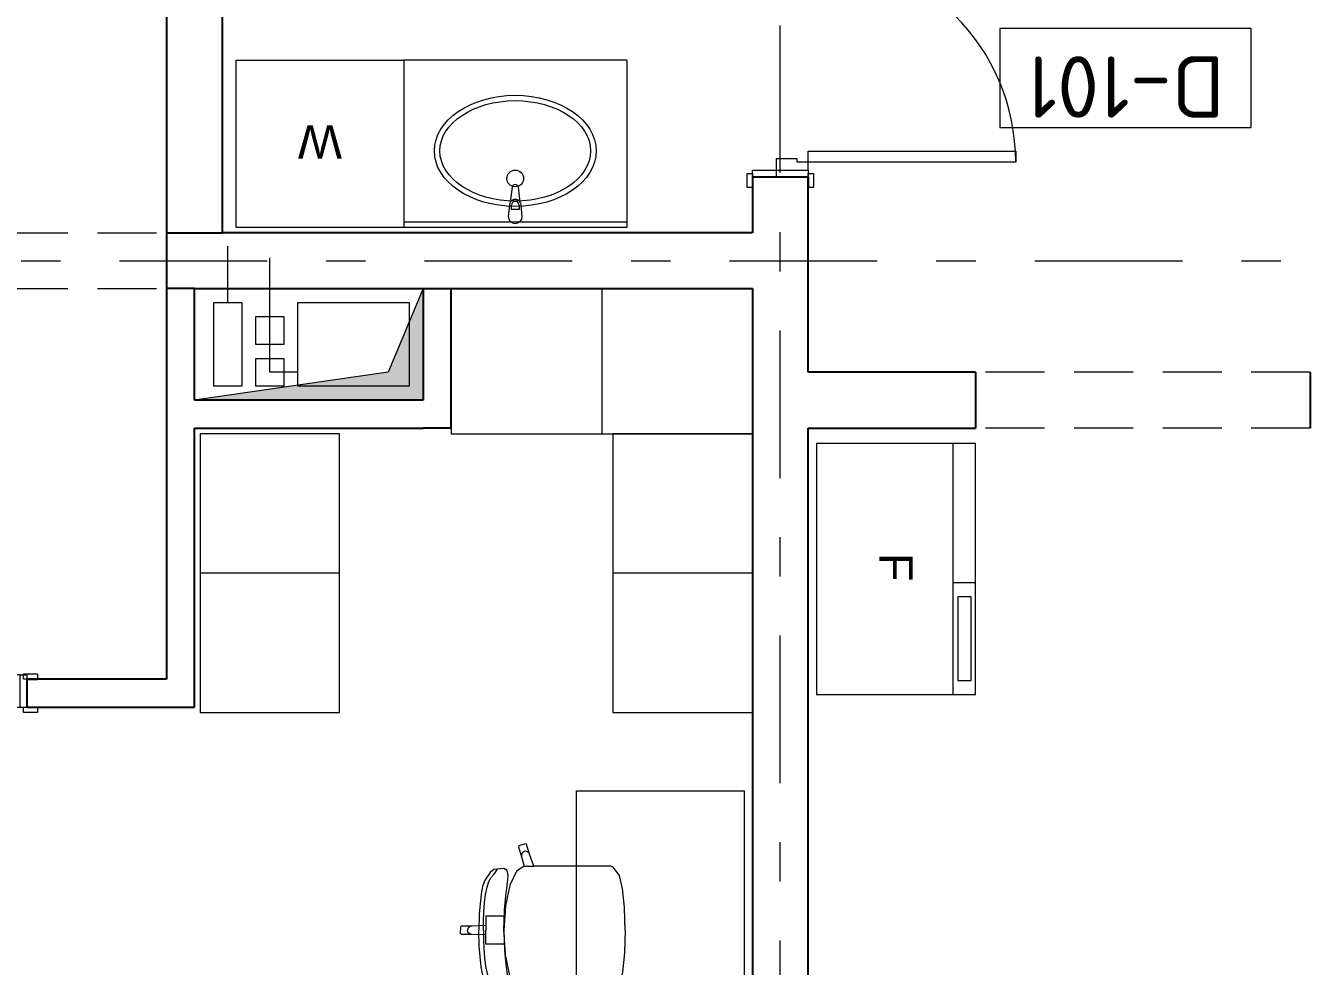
# Model space of a CAD drawing. Header units: millimetres. Extents: x 18162 to 3540582, y 72188 to 247925.
# Drawn here: x 664806 to 669411, y 81616 to 84988 of the extents above; entities that cross this region are included whole.
import ezdxf
from ezdxf.enums import TextEntityAlignment as Align

# ---------------------------------------------------------------- set-up
doc = ezdxf.new("R2010")
doc.units = ezdxf.units.MM
doc.header["$MEASUREMENT"] = 0
doc.set_wipeout_variables(frame=1)
for name, pattern in [('Double Dashed', [1093.611073, 529.166651, -211.666656, 141.111112, -211.666656]), ('Hidden Line', [317.5, 211.666667, -105.833333]), ('Wipeout_Contour', [1000, 0, -1000])]:
    doc.linetypes.add(name, pattern=pattern)
for name, color, linetype in [('Archicad Doors', 7, 'Continuous'), ('Archicad Zone Stamps', 7, 'Continuous'), ('Interior - Equipment', 7, 'Continuous'), ('Interior - Furniture', 7, 'Continuous'), ('Model Unit - Zone A', 7, 'Continuous'), ('Structural - Bearing', 7, 'Continuous'), ('Structural - Grid', 7, 'Continuous')]:
    doc.layers.add(name, color=color, linetype=linetype)
doc.styles.add('GENERATED_STYLE_1', font='arial.ttf')
doc.styles.add('GENERATED_STYLE_2', font='')
doc.styles.add('GENERATED_STYLE_3', font='', dxfattribs={"width": 0.8})
doc.styles.get('GENERATED_STYLE_2').set_extended_font_data('ISOCPEUR MON')
doc.styles.get('GENERATED_STYLE_3').set_extended_font_data('ISOCPEUR MON')

# ---------------------------------------------------------------- blocks, each defined once
blk = doc.blocks.new('Rectangular Door Opening 27[76]_3', base_point=(636137.8, 0))
at = {"layer": 'Archicad Doors', "color": 7, "linetype": 'Hidden Line', "lineweight": 13}
for p, q in [((664111.3, 84245.7), (665311.3, 84245.7)), ((664111.3, 84245.7), (664111.3, 84045.7)), ((665311.3, 84245.7), (665311.3, 84045.7)), ((664111.3, 84045.7), (665311.3, 84045.7))]:
    blk.add_line(p, q, dxfattribs=at)
blk = doc.blocks.new('Үүдний өрөө_D-101_85_3', base_point=(668748.8, 84800.7))
at = {"layer": 'Archicad Zone Stamps', "color": 7, "linetype": 'Continuous', "lineweight": 5}
for p, q in [((669198.8, 84978.1), (668298.8, 84978.1)), ((668298.8, 84978.1), (668298.8, 84623.3)), ((669198.8, 84623.3), (669198.8, 84978.1)), ((668298.8, 84623.3), (669198.8, 84623.3))]:
    blk.add_line(p, q, dxfattribs=at)
at = {"layer": 'Archicad Zone Stamps', "color": 7, "lineweight": 5, "style": 'GENERATED_STYLE_2'}
for tag, p in [('DUMMY_861', (668397.5, 84658.7)), ('ROOM_NUMBER', (668748.8, 84658.7))]:
    blk.add_attdef(tag, text='', height=220, rotation=180, dxfattribs=at).set_placement(p, align=Align.TOP_CENTER)
blk = doc.blocks.new('Door 27[106]_3', base_point=(636137.8, 0))
at = {"layer": 'Archicad Doors', "color": 7, "linetype": 'Continuous', "lineweight": 13}
for p, q in [((667392.3, 85282.7), (667392.3, 85332.7)), ((667392.3, 85332.7), (667411.3, 85332.7)), ((667411.3, 85332.7), (667411.3, 85282.7)), ((667411.3, 85295.7), (667411.3, 85332.7)), ((667411.3, 85295.7), (667411.3, 85332.7)), ((667611.3, 85282.7), (667611.3, 85332.7)), ((667611.3, 85332.7), (667630.3, 85332.7)), ((667611.3, 85295.7), (667611.3, 85332.7)), ((667611.3, 85295.7), (667611.3, 85332.7)), ((667630.3, 85332.7), (667630.3, 85282.7)), ((667411.3, 85270.7), (667411.3, 85295.7)), ((667411.3, 85295.7), (667496.3, 85295.7)), ((667496.3, 85295.7), (667411.3, 85295.7)), ((667496.3, 85295.7), (667411.3, 85295.7)), ((667496.3, 85295.7), (667496.3, 85270.7)), ((667496.3, 85270.7), (667496.3, 85295.7)), ((667611.3, 85295.7), (667496.3, 85295.7)), ((667611.3, 85295.7), (667496.3, 85295.7)), ((667611.3, 85295.7), (667496.3, 85295.7)), ((667611.3, 85270.7), (667611.3, 85295.7)), ((667411.3, 85282.7), (667392.3, 85282.7)), ((667496.3, 85270.7), (667411.3, 85270.7)), ((667611.3, 85270.7), (667496.3, 85270.7)), ((667496.3, 85270.7), (667496.3, 85230.7)), ((667571.3, 85230.7), (667571.3, 85242.7)), ((667571.3, 85242.7), (667611.3, 85242.7)), ((667630.3, 85282.7), (667611.3, 85282.7)), ((667611.3, 85242.7), (667611.3, 85270.7)), ((667496.3, 85230.7), (667571.3, 85230.7)), ((667571.3, 84510.7), (667496.3, 84510.7)), ((667496.3, 84510.7), (667496.3, 84470.7)), ((667571.3, 84498.7), (667571.3, 84510.7)), ((667611.3, 84498.7), (667611.3, 84538.7)), ((667611.3, 84538.7), (668355.3, 84538.7)), ((668355.3, 84538.7), (668355.3, 84498.7)), ((667392.3, 84408.7), (667392.3, 84458.7)), ((667392.3, 84458.7), (667411.3, 84458.7)), ((667411.3, 84445.7), (667411.3, 84470.7)), ((667411.3, 84470.7), (667496.3, 84470.7)), ((667411.3, 84458.7), (667411.3, 84408.7)), ((667496.3, 84470.7), (667496.3, 84445.7)), ((667496.3, 84470.7), (667496.3, 84445.7)), ((667496.3, 84470.7), (667611.3, 84470.7)), ((667611.3, 84498.7), (667571.3, 84498.7)), ((667611.3, 84470.7), (667611.3, 84498.7)), ((668355.3, 84498.7), (667611.3, 84498.7)), ((667611.3, 84470.7), (667611.3, 84445.7)), ((667611.3, 84408.7), (667611.3, 84458.7)), ((667611.3, 84458.7), (667630.3, 84458.7)), ((667630.3, 84458.7), (667630.3, 84408.7)), ((667496.3, 84445.7), (667411.3, 84445.7)), ((667496.3, 84445.7), (667411.3, 84445.7)), ((667496.3, 84445.7), (667411.3, 84445.7)), ((667411.3, 84445.7), (667411.3, 84408.7)), ((667411.3, 84445.7), (667411.3, 84408.7)), ((667611.3, 84445.7), (667496.3, 84445.7)), ((667611.3, 84445.7), (667496.3, 84445.7)), ((667611.3, 84445.7), (667496.3, 84445.7)), ((667611.3, 84445.7), (667611.3, 84408.7)), ((667611.3, 84445.7), (667611.3, 84408.7)), ((667411.3, 84408.7), (667392.3, 84408.7)), ((667630.3, 84408.7), (667611.3, 84408.7))]:
    blk.add_line(p, q, dxfattribs=at)
blk.add_arc((667611.3, 84498.7), 744, 0, 90, dxfattribs=at)
blk = doc.blocks.new('Door 27[110]_3', base_point=(636137.8, 0))
at = {"layer": 'Archicad Doors', "color": 7, "linetype": 'Continuous', "lineweight": 13}
for p, q in [((663824.3, 82645.7), (663824.3, 82664.7)), ((663824.3, 82664.7), (663874.3, 82664.7)), ((663886.3, 82660.7), (663861.3, 82660.7)), ((663861.3, 82545.7), (663861.3, 82660.7)), ((663874.3, 82664.7), (663874.3, 82645.7)), ((663886.3, 82660.7), (663886.3, 82545.7)), ((663926.3, 82660.7), (663886.3, 82660.7)), ((663926.3, 82585.7), (663926.3, 82660.7)), ((664746.3, 82660.7), (664746.3, 82585.7)), ((664786.3, 82660.7), (664746.3, 82660.7)), ((664786.3, 82660.7), (664811.3, 82660.7)), ((664786.3, 82545.7), (664786.3, 82660.7)), ((664798.3, 82664.7), (664848.3, 82664.7)), ((664798.3, 82645.7), (664798.3, 82664.7)), ((664811.3, 82545.7), (664811.3, 82660.7)), ((664848.3, 82664.7), (664848.3, 82645.7)), ((663874.3, 82645.7), (663824.3, 82645.7)), ((663861.3, 82645.7), (663824.3, 82645.7)), ((663861.3, 82645.7), (663824.3, 82645.7)), ((663861.3, 82545.7), (663861.3, 82645.7)), ((663861.3, 82545.7), (663861.3, 82645.7)), ((664848.3, 82645.7), (664798.3, 82645.7)), ((664811.3, 82545.7), (664811.3, 82645.7)), ((664811.3, 82545.7), (664811.3, 82645.7)), ((664811.3, 82645.7), (664848.3, 82645.7)), ((664811.3, 82645.7), (664848.3, 82645.7)), ((663914.3, 82545.7), (663914.3, 82585.7)), ((663914.3, 82585.7), (663926.3, 82585.7)), ((664746.3, 82585.7), (664758.3, 82585.7)), ((664758.3, 82585.7), (664758.3, 82545.7)), ((663824.3, 82526.7), (663824.3, 82545.7)), ((663824.3, 82545.7), (663874.3, 82545.7)), ((663861.3, 82545.7), (663824.3, 82545.7)), ((663861.3, 82545.7), (663824.3, 82545.7)), ((663874.3, 82526.7), (663824.3, 82526.7)), ((663886.3, 82545.7), (663861.3, 82545.7)), ((663874.3, 82545.7), (663874.3, 82526.7)), ((663886.3, 82545.7), (663914.3, 82545.7)), ((663914.3, 81701.7), (663914.3, 82545.7)), ((663914.3, 82545.7), (663954.3, 82545.7)), ((663954.3, 82545.7), (663954.3, 81701.7)), ((664758.3, 82545.7), (664786.3, 82545.7)), ((664786.3, 82545.7), (664811.3, 82545.7)), ((664798.3, 82545.7), (664848.3, 82545.7)), ((664798.3, 82526.7), (664798.3, 82545.7)), ((664848.3, 82526.7), (664798.3, 82526.7)), ((664811.3, 82545.7), (664848.3, 82545.7)), ((664811.3, 82545.7), (664848.3, 82545.7)), ((664848.3, 82545.7), (664848.3, 82526.7)), ((663954.3, 81701.7), (663914.3, 81701.7))]:
    blk.add_line(p, q, dxfattribs=at)
blk.add_arc((663914.3, 82545.7), 844, 270, 0, dxfattribs=at)
blk = doc.blocks.new('Rectangular Door Opening 27[118]_3', base_point=(636137.8, 0))
at = {"layer": 'Archicad Doors', "color": 7, "linetype": 'Hidden Line', "lineweight": 13}
for p, q in [((669411.3, 83745.7), (668211.3, 83745.7)), ((668211.3, 83745.7), (668211.3, 83545.7)), ((669411.3, 83745.7), (669411.3, 83545.7)), ((669411.3, 83545.7), (668211.3, 83545.7))]:
    blk.add_line(p, q, dxfattribs=at)
blk = doc.blocks.new('Basin Cabinet 27[185]_3', base_point=(666961.3, 84864.4))
at = {"layer": 'Interior - Equipment', "color": 7, "linetype": 'Continuous', "lineweight": 5}
for p, q in [((666961.3, 84864.4), (666161.3, 84864.4)), ((666161.3, 84864.4), (666161.3, 84264.4)), ((666961.3, 84864.4), (666961.3, 84264.4)), ((666547.7, 84329.3), (666547.7, 84344.2)), ((666574.9, 84329.3), (666547.7, 84329.3)), ((666574.9, 84344.2), (666574.9, 84329.3)), ((666961.3, 84284.4), (666161.3, 84284.4)), ((666961.3, 84264.4), (666161.3, 84264.4))]:
    blk.add_line(p, q, dxfattribs=at)
at = {"layer": 'Interior - Equipment', "color": 7, "linetype": 'Continuous', "lineweight": 5, "flags": 128}
blk.add_lwpolyline([(666586.3, 84304.4), (666582.3, 84346.4, 0.12102), (666579.1, 84355.9), (666572.4, 84408.8, 0.882566), (666550.2, 84408.8), (666543.6, 84355.9, 0.12102), (666540.3, 84346.4), (666536.3, 84304.4, 1)], format="xyb", close=True, dxfattribs=at)
at = {"layer": 'Interior - Equipment', "color": 7, "linetype": 'Continuous', "lineweight": 5}
blk.add_circle((666561.3, 84440.6), 30, dxfattribs=at)
for centre, radius, start, end in [((666561.3, 84344.5), 21.1, 32.771, 147.229), ((666561.3, 84344.2), 13.6, 0, 180)]:
    blk.add_arc(centre, radius, start, end, dxfattribs=at)
for major_axis, ratio in [((290, 0), 0.686667), ((270, 0), 0.666667)]:
    blk.add_ellipse((666561.3, 84539.4), major_axis=major_axis, ratio=ratio, dxfattribs=at)
blk = doc.blocks.new('Washer 27[221]_3', base_point=(665861.3, 84264.4))
at = {"layer": 'Interior - Equipment', "color": 7, "linetype": 'Continuous', "lineweight": 5, "flags": 128}
blk.add_lwpolyline([(665561.3, 84264.4), (665561.3, 84864.4), (666161.3, 84864.4), (666161.3, 84264.4)], close=True, dxfattribs=at)
at = {"layer": 'Interior - Equipment', "color": 7, "lineweight": 5, "style": 'GENERATED_STYLE_1'}
blk.add_attdef('stDisplayText', text='', height=120, rotation=180, dxfattribs=at).set_placement((665861.3, 84571.3), align=Align.MIDDLE_CENTER)
blk = doc.blocks.new('Bookshelf 02 27[295]_3', base_point=(667411.3, 82525.7))
at = {"layer": 'Interior - Furniture', "color": 7, "linetype": 'Continuous', "lineweight": 5}
blk.add_line((667411.3, 83025.7), (666911.3, 83025.7), dxfattribs=at)
at = {"layer": 'Interior - Furniture', "color": 7, "linetype": 'Continuous', "lineweight": 5, "flags": 128}
blk.add_lwpolyline([(667411.3, 82525.7), (667411.3, 83525.7), (666911.3, 83525.7), (666911.3, 82525.7)], close=True, dxfattribs=at)
blk = doc.blocks.new('Bookshelf 02 27[296]_3', base_point=(667411.3, 84045.7))
at = {"layer": 'Interior - Furniture', "color": 7, "linetype": 'Continuous', "lineweight": 5}
blk.add_line((666871.3, 84045.7), (666871.3, 83525.7), dxfattribs=at)
at = {"layer": 'Interior - Furniture', "color": 7, "linetype": 'Continuous', "lineweight": 5, "flags": 128}
blk.add_lwpolyline([(667411.3, 84045.7), (666331.3, 84045.7), (666331.3, 83525.7), (667411.3, 83525.7)], close=True, dxfattribs=at)
blk = doc.blocks.new('Bookshelf 02 27[297]_3', base_point=(665931.3, 82525.7))
at = {"layer": 'Interior - Furniture', "color": 7, "linetype": 'Continuous', "lineweight": 5}
blk.add_line((665931.3, 83025.7), (665431.3, 83025.7), dxfattribs=at)
at = {"layer": 'Interior - Furniture', "color": 7, "linetype": 'Continuous', "lineweight": 5, "flags": 128}
blk.add_lwpolyline([(665931.3, 82525.7), (665931.3, 83525.7), (665431.3, 83525.7), (665431.3, 82525.7)], close=True, dxfattribs=at)
blk = doc.blocks.new('Office Workstation Solo 27[299]_3', base_point=(667381.3, 82245.7))
at = {"layer": 'Interior - Furniture', "color": 7, "linetype": 'Continuous', "lineweight": 5}
for p, q in [((666574.7, 82048.2), (666572.7, 82044.4)), ((666572.7, 82044.4), (666584.1, 82009)), ((666597.4, 82055.7), (666574.7, 82048.2)), ((666585, 82020.5), (666583.5, 82014.8)), ((666588.6, 82025.1), (666585, 82020.5)), ((666593.7, 82028), (666588.6, 82025.1)), ((666599.5, 82028.7), (666593.7, 82028)), ((666601.2, 82053.7), (666597.4, 82055.7)), ((666605.2, 82027.1), (666599.5, 82028.7)), ((666612.6, 82018.3), (666601.2, 82053.7)), ((666609.7, 82023.5), (666605.2, 82027.1)), ((666612.6, 82018.3), (666609.7, 82023.5)), ((666628.3, 81974.9), (666612.6, 82018.3)), ((666593.8, 81974.8), (666566, 81957.5)), ((666583.5, 82014.8), (666584.1, 82009)), ((666584.1, 82009), (666593.8, 81974.8)), ((666594, 81974.9), (666593.8, 81974.8)), ((666594, 81974.9), (666628.3, 81974.9)), ((666837.4, 81974.9), (666628.3, 81974.9)), ((666873.5, 81974.9), (666837.4, 81974.9)), ((666904.5, 81974.9), (666873.5, 81974.9)), ((666913.1, 81970.4), (666904.5, 81974.9)), ((666934.3, 81943.6), (666913.1, 81970.4)), ((666471.6, 81953.2), (666451.5, 81922.2)), ((666466.3, 81920.5), (666474, 81933.7)), ((666484.8, 81963.8), (666471.6, 81953.2)), ((666474, 81933.7), (666484, 81945.4)), ((666484, 81945.4), (666490.2, 81954.4)), ((666520.9, 81967.1), (666484.8, 81963.8)), ((666490.2, 81954.4), (666495.3, 81960.7)), ((666495.3, 81960.7), (666498, 81964.4)), ((666532.4, 81960.4), (666520.9, 81967.1)), ((666535.5, 81943.1), (666532.4, 81960.4)), ((666532.9, 81914.2), (666535.5, 81943.1)), ((666566, 81957.5), (666542.2, 81907.8)), ((666935.1, 81941.5), (666934.3, 81943.6)), ((666945.8, 81895.5), (666935.1, 81941.5)), ((666444.3, 81902.3), (666439.5, 81876.4)), ((666451.5, 81922.2), (666444.3, 81902.3)), ((666455.1, 81874.2), (666460, 81900.1)), ((666460, 81900.1), (666466.3, 81920.5)), ((666542.2, 81907.8), (666526.3, 81833.4)), ((666527, 81868.9), (666532.9, 81914.2)), ((666953, 81826.8), (666945.8, 81895.5)), ((666439.5, 81876.4), (666432.5, 81803.2)), ((666448.8, 81811.8), (666451.4, 81844.2)), ((666451.4, 81844.2), (666455.1, 81874.2)), ((666522.4, 81818), (666527, 81868.9)), ((666526.3, 81833.4), (666523.9, 81796)), ((666432.5, 81803.2), (666430.3, 81745.7)), ((666447.4, 81778.4), (666448.8, 81811.8)), ((666485.2, 81796), (666455.3, 81796)), ((666455.3, 81796), (666455.3, 81762.6)), ((666523.9, 81796), (666485.2, 81796)), ((666520.1, 81745.7), (666522.4, 81818)), ((666523.9, 81796), (666520.7, 81745.7)), ((666953.1, 81825.7), (666953, 81826.8)), ((666955.5, 81745.7), (666953.1, 81825.7)), ((666368.5, 81760.8), (666365.5, 81757.7)), ((666365.5, 81757.7), (666365.5, 81745.7)), ((666365.5, 81733.6), (666365.5, 81745.7)), ((666405.4, 81760.8), (666368.5, 81760.8)), ((666391.6, 81751.4), (666390.5, 81745.7)), ((666391.6, 81739.9), (666390.5, 81745.7)), ((666394.9, 81756.3), (666391.6, 81751.4)), ((666394.9, 81735), (666391.6, 81739.9)), ((666399.7, 81759.6), (666394.9, 81756.3)), ((666405.4, 81760.8), (666399.7, 81759.6)), ((666455.3, 81762.6), (666405.4, 81760.8)), ((666432.5, 81688.2), (666430.3, 81745.7)), ((666446.9, 81745.7), (666447.4, 81778.4)), ((666446.9, 81745.7), (666447.4, 81713)), ((666455.3, 81762.6), (666455.3, 81745.7)), ((666455.3, 81728.8), (666455.3, 81745.7)), ((666520.1, 81745.7), (666522.4, 81673.4)), ((666523.9, 81695.4), (666520.7, 81745.7)), ((666955.5, 81745.7), (666953.1, 81665.6)), ((666368.5, 81730.6), (666365.5, 81733.6)), ((666405.4, 81730.6), (666368.5, 81730.6)), ((666399.7, 81731.7), (666394.9, 81735)), ((666405.4, 81730.6), (666399.7, 81731.7)), ((666455.3, 81728.8), (666405.4, 81730.6)), ((666447.4, 81713), (666448.8, 81679.6)), ((666455.3, 81695.4), (666455.3, 81728.8)), ((666485.2, 81695.4), (666455.3, 81695.4)), ((666523.9, 81695.4), (666485.2, 81695.4)), ((666526.3, 81657.9), (666523.9, 81695.4)), ((666439.5, 81615), (666432.5, 81688.2)), ((666448.8, 81679.6), (666451.4, 81647.1)), ((666451.4, 81647.1), (666455.1, 81617.2)), ((666522.4, 81673.4), (666527, 81622.4)), ((666542.2, 81583.6), (666526.3, 81657.9)), ((666953, 81664.6), (666945.8, 81595.8)), ((666953.1, 81665.6), (666953, 81664.6)), ((666444.3, 81589.1), (666439.5, 81615)), ((666455.1, 81617.2), (666460, 81591.2)), ((666527, 81622.4), (666532.9, 81577.1)), ((666451.5, 81569.1), (666444.3, 81589.1)), ((666471.6, 81538.1), (666451.5, 81569.1)), ((666460, 81591.2), (666466.3, 81570.9)), ((666466.3, 81570.9), (666474, 81557.7)), ((666474, 81557.7), (666484, 81545.9)), ((666532.9, 81577.1), (666535.5, 81548.2)), ((666566, 81533.9), (666542.2, 81583.6)), ((666945.8, 81595.8), (666935.1, 81549.9)), ((666484.8, 81527.6), (666471.6, 81538.1)), ((666484, 81545.9), (666490.2, 81536.9)), ((666520.9, 81524.3), (666484.8, 81527.6)), ((666490.2, 81536.9), (666495.3, 81530.7)), ((666495.3, 81530.7), (666498, 81526.9)), ((666532.4, 81531), (666520.9, 81524.3)), ((666535.5, 81548.2), (666532.4, 81531)), ((666593.8, 81516.5), (666566, 81533.9)), ((666584.1, 81482.4), (666593.8, 81516.5)), ((666594, 81516.4), (666593.8, 81516.5)), ((666594, 81516.4), (666628.3, 81516.4)), ((666628.3, 81516.4), (666612.6, 81473)), ((666837.4, 81516.4), (666628.3, 81516.4)), ((666873.5, 81516.4), (666837.4, 81516.4)), ((666904.5, 81516.4), (666873.5, 81516.4)), ((666913.1, 81520.9), (666904.5, 81516.4)), ((666934.3, 81547.8), (666913.1, 81520.9)), ((666935.1, 81549.9), (666934.3, 81547.8)), ((666572.7, 81446.9), (666584.1, 81482.4)), ((666583.5, 81476.5), (666584.1, 81482.4)), ((666585, 81470.8), (666583.5, 81476.5)), ((666588.6, 81466.2), (666585, 81470.8)), ((666593.7, 81463.3), (666588.6, 81466.2)), ((666599.5, 81462.6), (666593.7, 81463.3)), ((666605.2, 81464.2), (666599.5, 81462.6)), ((666612.6, 81473), (666601.2, 81437.6)), ((666609.7, 81467.9), (666605.2, 81464.2)), ((666612.6, 81473), (666609.7, 81467.9)), ((666574.7, 81443.1), (666572.7, 81446.9)), ((666597.4, 81435.7), (666574.7, 81443.1)), ((666601.2, 81437.6), (666597.4, 81435.7))]:
    blk.add_line(p, q, dxfattribs=at)
at = {"layer": 'Interior - Furniture', "color": 7, "linetype": 'Continuous', "lineweight": 5, "flags": 128}
blk.add_lwpolyline([(667381.3, 82245.7), (667381.3, 81245.7), (666781.3, 81245.7), (666781.3, 82245.7)], close=True, dxfattribs=at)
blk = doc.blocks.new('Refrigerator Side by Side 27[321]_3', base_point=(668211.3, 82590.5))
at = {"layer": 'Interior - Equipment', "color": 7, "linetype": 'Continuous', "lineweight": 5}
for p, q in [((668131.3, 82590.5), (668131.3, 83490.5)), ((668211.3, 82990.5), (668131.3, 82990.5)), ((668195.3, 82940.5), (668147.3, 82940.5)), ((668147.3, 82940.5), (668147.3, 82640.5)), ((668195.3, 82640.5), (668195.3, 82940.5)), ((668147.3, 82640.5), (668195.3, 82640.5))]:
    blk.add_line(p, q, dxfattribs=at)
at = {"layer": 'Interior - Equipment', "color": 7, "linetype": 'Continuous', "lineweight": 5, "flags": 128}
blk.add_lwpolyline([(668211.3, 82590.5), (668211.3, 83490.5), (667641, 83490.5), (667641, 82590.5)], close=True, dxfattribs=at)
at = {"layer": 'Interior - Equipment', "color": 7, "lineweight": 5, "style": 'GENERATED_STYLE_1'}
blk.add_attdef('txt', text='', height=120, rotation=270, dxfattribs=at).set_placement((667926.2, 83047.3), align=Align.MIDDLE_CENTER)
blk = doc.blocks.new('Standard grid marker[329]_3', base_point=(654300.1, 84145.7))
at = {"layer": 'Structural - Grid', "color": 13, "linetype": 'Double Dashed', "lineweight": 13}
blk.add_line((655300.1, 84145.7), (689862.2, 84145.7), dxfattribs=at)
at = {"layer": 'Structural - Grid', "color": 13, "lineweight": 13, "style": 'GENERATED_STYLE_3'}
blk.add_attdef('AC_MarkerText_1', text='', height=250, rotation=180, dxfattribs=at).set_placement((691162.2, 84020.7), align=Align.TOP_CENTER)
blk = doc.blocks.new('Standard grid marker[334]_3', base_point=(667511.3, 72524.1))
at = {"layer": 'Structural - Grid', "color": 13, "linetype": 'Double Dashed', "lineweight": 13}
blk.add_line((667511.3, 73524.1), (667511.3, 100185.5), dxfattribs=at)
at = {"layer": 'Structural - Grid', "color": 13, "lineweight": 13, "style": 'GENERATED_STYLE_3'}
blk.add_attdef('AC_MarkerText_1', text='', height=250, rotation=180, dxfattribs=at).set_placement((667511.3, 101360.5), align=Align.TOP_CENTER)

msp = doc.modelspace()

# ---------------------------------------------------------------- linework, layer by layer
at = {"layer": 'Structural - Bearing', "color": 7, "linetype": 'Continuous', "lineweight": 25}
msp.add_line((669411.3, 83745.7), (669411.3, 83545.7), dxfattribs=at)
at = {"layer": 'Structural - Grid', "color": 7, "linetype": 'Continuous', "lineweight": 5}
for points in [[(665581.3, 83695.7), (665481.3, 83695.7), (665481.3, 83995.7), (665581.3, 83995.7)], [(665781.3, 83695.7), (665781.3, 83995.7), (666181.3, 83995.7), (666181.3, 83695.7)], [(665631.3, 83945.7), (665731.3, 83945.7), (665731.3, 83845.7), (665631.3, 83845.7)], [(665631.3, 83795.7), (665731.3, 83795.7), (665731.3, 83695.7), (665631.3, 83695.7)]]:
    msp.add_lwpolyline(points, close=True, dxfattribs=at)

# ---------------------------------------------------------------- block references
at = {"layer": 'Interior - Equipment', "color": 7, "linetype": 'Continuous', "lineweight": 5}
msp.add_blockref('Refrigerator Side by Side 27[321]_3', (668211.3, 82590.5), dxfattribs=at).add_auto_attribs({'txt': 'F'})
at = {"layer": 'Interior - Furniture', "color": 7, "linetype": 'Continuous', "lineweight": 5}
msp.add_blockref('Office Workstation Solo 27[299]_3', (667381.3, 82245.7), dxfattribs=at)
at = {"layer": 'Model Unit - Zone A', "color": 7, "linetype": 'Continuous', "lineweight": 5}
msp.add_blockref('Үүдний өрөө_D-101_85_3', (668748.8, 84800.7), dxfattribs=at).add_auto_attribs({'ROOM_NUMBER': 'D-101'})

# ---------------------------------------------------------------- wipeouts: each hides what was drawn before it
at = {"color": 254, "linetype": 'Wipeout_Contour', "lineweight": 0, "ltscale": 2686612.572885481}
msp.add_wipeout([(667411.3, 84245.7), (665311.3, 84245.7), (665311.3, 84045.7), (667411.3, 84045.7)], dxfattribs=at).dxf.layer = 'Structural - Bearing'
at = {"color": 254, "linetype": 'Wipeout_Contour', "lineweight": 0, "ltscale": 2011460.257698168}
msp.add_wipeout([(665411.3, 82645.7), (665311.3, 82645.7), (665411.3, 82545.7)], dxfattribs=at).dxf.layer = 'Structural - Bearing'

# ---------------------------------------------------------------- next in the draw order: linework, layer by layer
at = {"layer": 'Structural - Bearing', "color": 7, "linetype": 'Continuous', "lineweight": 25}
msp.add_line((665311.3, 84245.7), (665311.3, 84045.7), dxfattribs=at)
at = {"layer": 'Structural - Bearing', "color": 7, "linetype": 'Continuous', "lineweight": 25, "flags": 128}
for points in [[(667411.3, 84245.7), (665311.3, 84245.7)], [(665311.3, 84045.7), (667411.3, 84045.7)]]:
    msp.add_lwpolyline(points, dxfattribs=at)
at = {"layer": 'Structural - Bearing', "color": 7, "linetype": 'Continuous', "lineweight": 13, "flags": 128}
msp.add_lwpolyline([(665411.3, 84045.7), (666231.3, 84045.7), (666231.3, 83645.7), (665411.3, 83645.7)], close=True, dxfattribs=at)
at = {"layer": 'Structural - Grid', "color": 7, "linetype": 'Continuous', "lineweight": 5}
for points in [[(665531.3, 83995.7), (665531.3, 84198.4)], [(665781.3, 83745.7), (665681.3, 83745.7), (665681.3, 84155.7)]]:
    msp.add_lwpolyline(points, dxfattribs=at)

# ---------------------------------------------------------------- next in the draw order: block references
at = {"layer": 'Archicad Doors', "color": 7, "linetype": 'Hidden Line', "lineweight": 13}
msp.add_blockref('Rectangular Door Opening 27[76]_3', (636137.8, 0), dxfattribs=at)
at = {"layer": 'Interior - Equipment', "color": 7, "linetype": 'Continuous', "lineweight": 5}
msp.add_blockref('Washer 27[221]_3', (665861.3, 84264.4), dxfattribs=at).add_auto_attribs({'stDisplayText': 'W'})
msp.add_blockref('Basin Cabinet 27[185]_3', (666961.3, 84864.4), dxfattribs=at)

# ---------------------------------------------------------------- next in the draw order: wipeouts: each hides what was drawn before it
at = {"color": 254, "linetype": 'Wipeout_Contour', "lineweight": 0, "ltscale": 2011349.569418741}
msp.add_wipeout([(665311.3, 82645.7), (665311.3, 82545.7), (665411.3, 82545.7)], dxfattribs=at).dxf.layer = 'Structural - Bearing'

# ---------------------------------------------------------------- next in the draw order: linework, layer by layer
at = {"layer": 'Structural - Bearing', "color": 7, "linetype": 'Continuous', "lineweight": 25, "flags": 128}
msp.add_lwpolyline([(665411.3, 82545.7), (665411.3, 82645.7)], dxfattribs=at)

# ---------------------------------------------------------------- next in the draw order: wipeouts: each hides what was drawn before it
at = {"color": 254, "linetype": 'Wipeout_Contour', "lineweight": 0, "ltscale": 2683478.229034064}
msp.add_wipeout([(665311.3, 86545.7), (665311.3, 84245.7), (665511.3, 84245.7), (665511.3, 86545.7)], dxfattribs=at).dxf.layer = 'Structural - Bearing'
at = {"color": 254, "linetype": 'Wipeout_Contour', "lineweight": 0, "ltscale": 2689943.445265646}
msp.add_wipeout([(667411.3, 78745.7), (667611.3, 78745.7), (667611.3, 84445.7), (667411.3, 84445.7)], dxfattribs=at).dxf.layer = 'Structural - Bearing'
at = {"color": 254, "linetype": 'Wipeout_Contour', "lineweight": 0, "ltscale": 2014459.788158656}
msp.add_wipeout([(666231.3, 83645.7), (666231.3, 83545.7), (666331.3, 83545.7)], dxfattribs=at).dxf.layer = 'Structural - Bearing'
at = {"color": 254, "linetype": 'Wipeout_Contour', "lineweight": 0, "ltscale": 2680682.366746753}
msp.add_wipeout([(664811.3, 82545.7), (665311.3, 82545.7), (665311.3, 82645.7), (664811.3, 82645.7)], dxfattribs=at).dxf.layer = 'Structural - Bearing'

# ---------------------------------------------------------------- next in the draw order: linework, layer by layer
at = {"layer": 'Structural - Bearing', "color": 7, "linetype": 'Continuous', "lineweight": 25}
for p, q in [((667411.3, 84445.7), (667411.3, 84408.7)), ((667496.3, 84445.7), (667411.3, 84445.7)), ((667611.3, 84445.7), (667496.3, 84445.7)), ((667611.3, 84445.7), (667611.3, 84408.7)), ((664811.3, 82645.7), (664848.3, 82645.7)), ((664811.3, 82545.7), (664811.3, 82645.7)), ((664811.3, 82545.7), (664848.3, 82545.7))]:
    msp.add_line(p, q, dxfattribs=at)
at = {"layer": 'Structural - Bearing', "color": 7, "linetype": 'Continuous', "lineweight": 25, "flags": 128}
for points in [[(665511.3, 84245.7), (665511.3, 86645.7)], [(665311.3, 86545.7), (665311.3, 84245.7)], [(667411.3, 84445.7), (667411.3, 84245.7)], [(667611.3, 83745.7), (667611.3, 84445.7)], [(665311.3, 84245.7), (665411.3, 84245.7)], [(665411.3, 84245.7), (665511.3, 84245.7)], [(667411.3, 84045.7), (667411.3, 78745.7)], [(667611.3, 78745.7), (667611.3, 83545.7)], [(665311.3, 82645.7), (664811.3, 82645.7)], [(664811.3, 82545.7), (665411.3, 82545.7)]]:
    msp.add_lwpolyline(points, dxfattribs=at)

# ---------------------------------------------------------------- next in the draw order: block references
at = {"layer": 'Archicad Doors', "color": 7, "linetype": 'Continuous', "lineweight": 13}
for name in ['Door 27[106]_3', 'Door 27[110]_3']:
    msp.add_blockref(name, (636137.8, 0), dxfattribs=at)
at = {"layer": 'Interior - Furniture', "color": 7, "linetype": 'Continuous', "lineweight": 5}
msp.add_blockref('Bookshelf 02 27[295]_3', (667411.3, 82525.7), dxfattribs=at)

# ---------------------------------------------------------------- next in the draw order: wipeouts: each hides what was drawn before it
at = {"color": 254, "linetype": 'Wipeout_Contour', "lineweight": 0, "ltscale": 2686145.03569373}
msp.add_wipeout([(666331.3, 83645.7), (666331.3, 84045.7), (666231.3, 84045.7), (666231.3, 83645.7)], dxfattribs=at).dxf.layer = 'Structural - Bearing'

# ---------------------------------------------------------------- next in the draw order: linework, layer by layer
at = {"layer": 'Structural - Bearing', "color": 7, "linetype": 'Continuous', "lineweight": 25, "flags": 128}
msp.add_lwpolyline([(666231.3, 84045.7), (666331.3, 84045.7)], dxfattribs=at)

# ---------------------------------------------------------------- next in the draw order: wipeouts: each hides what was drawn before it
at = {"color": 254, "linetype": 'Wipeout_Contour', "lineweight": 0, "ltscale": 2692514.530176094}
msp.add_wipeout([(667611.3, 83745.7), (667611.3, 83545.7), (668211.3, 83545.7), (668211.3, 83745.7)], dxfattribs=at).dxf.layer = 'Structural - Bearing'
at = {"color": 254, "linetype": 'Wipeout_Contour', "lineweight": 0, "ltscale": 2014570.591514896}
msp.add_wipeout([(666331.3, 83645.7), (666231.3, 83645.7), (666331.3, 83545.7)], dxfattribs=at).dxf.layer = 'Structural - Bearing'

# ---------------------------------------------------------------- next in the draw order: linework, layer by layer
at = {"layer": 'Structural - Bearing', "color": 7, "linetype": 'Continuous', "lineweight": 25}
msp.add_line((668211.3, 83745.7), (668211.3, 83545.7), dxfattribs=at)
at = {"layer": 'Structural - Bearing', "color": 7, "linetype": 'Continuous', "lineweight": 25, "flags": 128}
for points in [[(666231.3, 84045.7), (666231.3, 83645.7)], [(666331.3, 83545.7), (666331.3, 84045.7)], [(668211.3, 83745.7), (667611.3, 83745.7)], [(666331.3, 83545.7), (666231.3, 83545.7)], [(667611.3, 83545.7), (668211.3, 83545.7)]]:
    msp.add_lwpolyline(points, dxfattribs=at)

# ---------------------------------------------------------------- next in the draw order: block references
at = {"layer": 'Archicad Doors', "color": 7, "linetype": 'Hidden Line', "lineweight": 13}
msp.add_blockref('Rectangular Door Opening 27[118]_3', (636137.8, 0), dxfattribs=at)
at = {"layer": 'Interior - Furniture', "color": 7, "linetype": 'Continuous', "lineweight": 5}
msp.add_blockref('Bookshelf 02 27[296]_3', (667411.3, 84045.7), dxfattribs=at)
at = {"layer": 'Structural - Grid', "color": 13, "linetype": 'Continuous', "lineweight": 13}
msp.add_blockref('Standard grid marker[334]_3', (667511.3, 72524.1), dxfattribs=at)

# ---------------------------------------------------------------- next in the draw order: wipeouts: each hides what was drawn before it
at = {"color": 254, "linetype": 'Wipeout_Contour', "lineweight": 0, "ltscale": 2684194.584824579}
msp.add_wipeout([(666231.3, 83645.7), (665411.3, 83645.7), (665411.3, 83545.7), (666231.3, 83545.7)], dxfattribs=at).dxf.layer = 'Structural - Bearing'

# ---------------------------------------------------------------- next in the draw order: linework, layer by layer
at = {"layer": 'Structural - Bearing', "color": 7, "linetype": 'Continuous', "lineweight": 25, "flags": 128}
for points in [[(666231.3, 83645.7), (665411.3, 83645.7)], [(665411.3, 83545.7), (666231.3, 83545.7)]]:
    msp.add_lwpolyline(points, dxfattribs=at)

# ---------------------------------------------------------------- next in the draw order: wipeouts: each hides what was drawn before it
at = {"color": 254, "linetype": 'Wipeout_Contour', "lineweight": 0, "ltscale": 2682245.876259635}
msp.add_wipeout([(665411.3, 82645.7), (665411.3, 84045.7), (665311.3, 84045.7), (665311.3, 82645.7)], dxfattribs=at).dxf.layer = 'Structural - Bearing'

# ---------------------------------------------------------------- next in the draw order: hatches: boundary and pattern name
at = {"layer": 'Structural - Grid', "linetype": 'Continuous', "lineweight": 13}
msp.add_hatch(color=7, dxfattribs=at).paths.add_polyline_path([(666231.3, 84045.7), (666105.4, 83746.6), (665411.3, 83645.7), (666231.3, 83645.7)])

# ---------------------------------------------------------------- next in the draw order: linework, layer by layer
at = {"layer": 'Structural - Bearing', "color": 7, "linetype": 'Continuous', "lineweight": 25}
msp.add_line((665411.3, 84045.7), (665311.3, 84045.7), dxfattribs=at)
at = {"layer": 'Structural - Bearing', "color": 7, "linetype": 'Continuous', "lineweight": 25, "flags": 128}
for points in [[(665311.3, 84045.7), (665311.3, 82645.7)], [(665411.3, 83645.7), (665411.3, 84045.7)], [(665411.3, 82645.7), (665411.3, 83545.7)]]:
    msp.add_lwpolyline(points, dxfattribs=at)
at = {"layer": 'Structural - Grid', "color": 7, "linetype": 'Continuous', "lineweight": 13, "flags": 128}
msp.add_lwpolyline([(666231.3, 84045.7), (666105.4, 83746.6), (665411.3, 83645.7), (666231.3, 83645.7)], close=True, dxfattribs=at)

# ---------------------------------------------------------------- next in the draw order: block references
at = {"layer": 'Interior - Furniture', "color": 7, "linetype": 'Continuous', "lineweight": 5}
msp.add_blockref('Bookshelf 02 27[297]_3', (665931.3, 82525.7), dxfattribs=at)
at = {"layer": 'Structural - Grid', "color": 13, "linetype": 'Continuous', "lineweight": 13}
msp.add_blockref('Standard grid marker[329]_3', (654300.1, 84145.7), dxfattribs=at)

doc.saveas('drawing.dxf')
